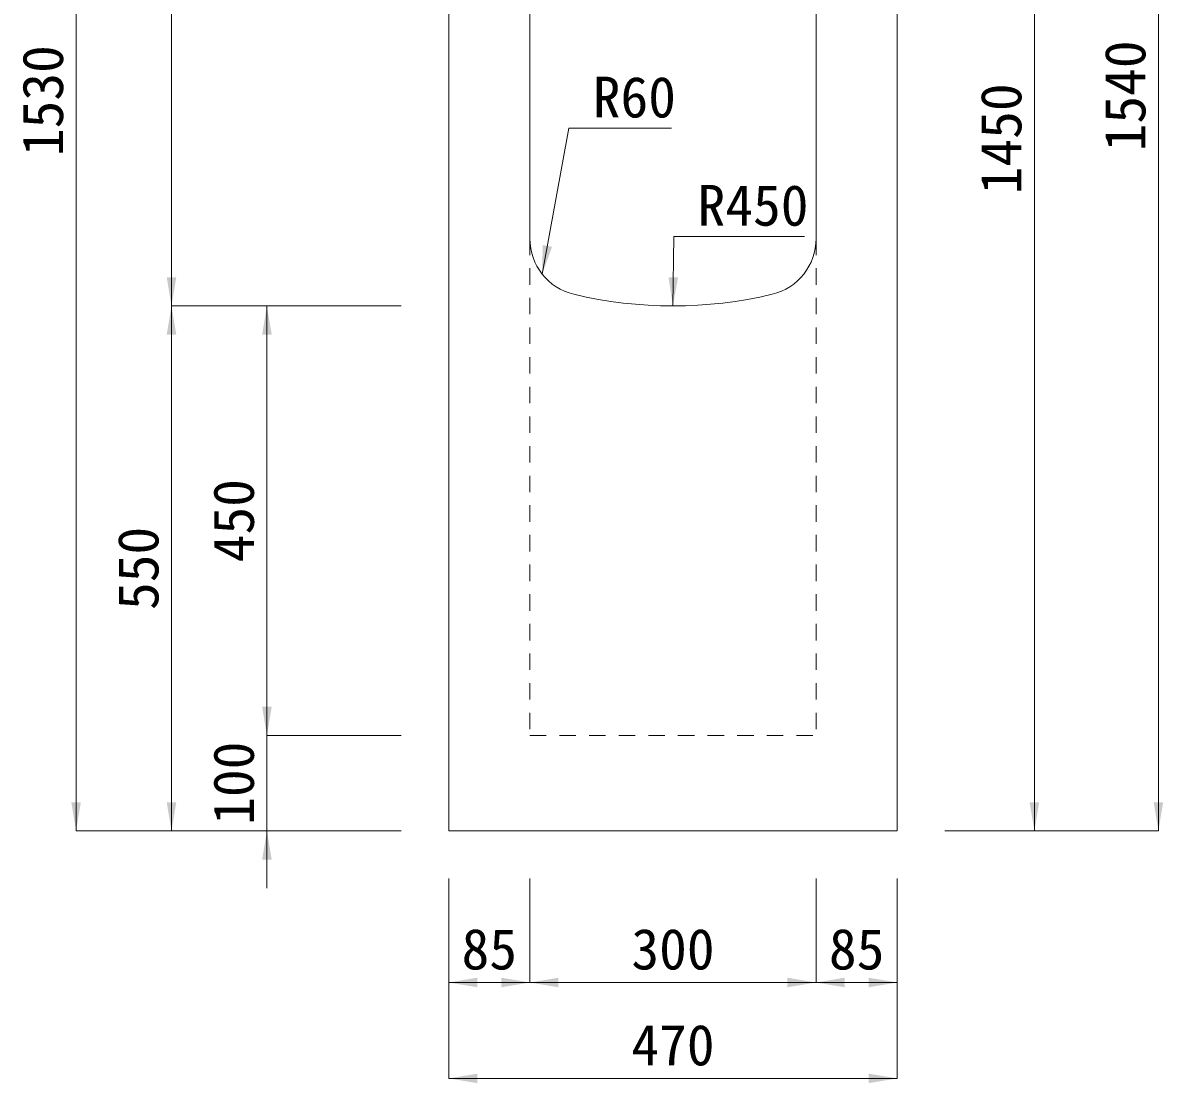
# Model space of a CAD drawing. Units: millimetres at full size. Extents: x -1934 to 78146, y -143454 to -112471.
# Drawn here: x 35943 to 37139, y -138986 to -137875 of the extents above; entities that cross this region are included whole.
import ezdxf
from ezdxf.enums import TextEntityAlignment as Align

# ---------------------------------------------------------------- set-up
doc = ezdxf.new("R2010")
doc.units = ezdxf.units.MM
doc.header["$LTSCALE"] = 23
doc.linetypes.add('USER3', pattern=[1.35, 0.75, -0.6])
for name, color, linetype, lineweight in [('寸法線', 7, 'Continuous', 13), ('引出線', 4, 'Continuous', 13), ('本体', 2, 'Continuous', 13)]:
    doc.layers.add(name, color=color, linetype=linetype, lineweight=lineweight)
doc.styles.add('ＭＳ ゴシック', font='')
doc.styles.get('ＭＳ ゴシック').set_extended_font_data('MS Gothic')

# ---------------------------------------------------------------- blocks, each defined once
blk = doc.blocks.new('filled_arrow')
at = {"color": 0, "linetype": 'Continuous', "lineweight": -2}
blk.add_solid([(7.5, 1.25), (0, 0), (7.5, -1.25)], dxfattribs=at)

msp = doc.modelspace()

# ---------------------------------------------------------------- linework, layer by layer
at = {"layer": '寸法線'}
for p, q in [((35999.26, -138721.32), (35999.26, -137191.32)), ((37133.58, -138721.32), (37133.58, -137181.32)), ((36099.26, -137271.32), (36099.26, -138171.32)), ((37003.58, -138721.32), (37003.58, -137271.32)), ((36099.26, -138721.32), (36099.26, -138171.32)), ((36339.82, -138171.32), (36099.26, -138171.32)), ((36339.82, -138171.32), (36099.26, -138171.32)), ((36199.26, -138171.32), (36199.26, -138621.32)), ((36339.82, -138171.32), (36199.26, -138171.32)), ((36199.26, -138561.32), (36199.26, -138781.32)), ((36339.82, -138621.32), (36199.26, -138621.32)), ((36339.82, -138621.32), (36199.26, -138621.32)), ((36339.82, -138721.32), (35999.26, -138721.32)), ((36339.82, -138721.32), (36099.26, -138721.32)), ((36339.82, -138721.32), (36199.26, -138721.32)), ((36909.82, -138721.32), (37003.58, -138721.32)), ((36909.82, -138721.32), (37133.58, -138721.32)), ((36389.82, -138771.32), (36389.82, -138880.12)), ((36389.82, -138771.32), (36389.82, -138980.59)), ((36474.82, -138771.32), (36474.82, -138880.12)), ((36474.82, -138771.32), (36474.82, -138880.12)), ((36774.82, -138771.32), (36774.82, -138880.12)), ((36774.82, -138771.32), (36774.82, -138880.12)), ((36859.82, -138771.32), (36859.82, -138880.12)), ((36859.82, -138771.32), (36859.82, -138980.59)), ((36389.82, -138880.12), (36474.82, -138880.12)), ((36474.82, -138880.12), (36774.82, -138880.12)), ((36774.82, -138880.12), (36859.82, -138880.12)), ((36389.82, -138980.59), (36859.82, -138980.59))]:
    msp.add_line(p, q, dxfattribs=at)
at = {"layer": '引出線'}
for points in [[(36487.76, -138138.01), (36515.74, -137985.22), (36623.44, -137985.22)], [(36624.82, -138171.32), (36625.61, -138098.6), (36762.54, -138098.6)]]:
    msp.add_lwpolyline(points, dxfattribs=at)
at = {"layer": '本体', "lineweight": 20}
for p, q in [((36389.82, -137271.32), (36389.82, -138721.32)), ((36474.82, -138100.79), (36474.82, -137271.32)), ((36774.82, -138100.79), (36774.82, -137271.32)), ((36859.82, -138721.32), (36859.82, -137271.32)), ((36389.82, -138721.32), (36859.82, -138721.32))]:
    msp.add_line(p, q, dxfattribs=at)
at = {"layer": '本体', "linetype": 'USER3', "lineweight": 9}
for p, q in [((36474.82, -138100.79), (36474.82, -138621.32)), ((36774.82, -138100.79), (36774.82, -138621.32)), ((36474.82, -138621.32), (36774.82, -138621.32))]:
    msp.add_line(p, q, dxfattribs=at)
at = {"layer": '本体', "lineweight": 20}
for centre, radius, start, end in [((36534.82, -138100.79), 60, 180, 256.65776), ((36714.82, -138100.79), 60, 283.34229, 0), ((36624.82, -137721.32), 450, 256.65776, 283.34229)]:
    msp.add_arc(centre, radius, start, end, dxfattribs=at)

# ---------------------------------------------------------------- block references
at = {"layer": '寸法線', "xscale": 4, "yscale": 4}
for p, rotation in [((36099.26, -138171.32), 90), ((36099.26, -138171.32), 270), ((36199.26, -138171.32), 270), ((36199.26, -138621.32), 90), ((36199.26, -138621.32), 90), ((35999.26, -138721.32), 90), ((36099.26, -138721.32), 90), ((37003.58, -138721.32), 90), ((37133.58, -138721.32), 90), ((36199.26, -138721.32), 270), ((36474.82, -138880.12), 180), ((36774.82, -138880.12), 180), ((36859.82, -138880.12), 180), ((36859.82, -138980.59), 180)]:
    msp.add_blockref('filled_arrow', p, dxfattribs=dict(at, rotation=rotation))
for p in [(36389.82, -138880.12), (36474.82, -138880.12), (36774.82, -138880.12), (36389.82, -138980.59)]:
    msp.add_blockref('filled_arrow', p, dxfattribs=at)
at = {"layer": '引出線', "xscale": 4, "yscale": 4}
for p, rotation in [((36487.76, -138138.01), 79.6), ((36624.82, -138171.32), 89.4)]:
    msp.add_blockref('filled_arrow', p, dxfattribs=dict(at, rotation=rotation))

# ---------------------------------------------------------------- texts
at = {"layer": '寸法線', "style": 'ＭＳ ゴシック'}
for s, p in [('1540', (37098.58, -137951.32)), ('1530', (35964.26, -137956.32)), ('1450', (36968.58, -137996.32)), ('450', (36164.26, -138396.32)), ('550', (36064.26, -138446.32)), ('100', (36164.26, -138671.32))]:
    msp.add_text(s, height=42.72, rotation=90, dxfattribs=at).set_placement(p, align=Align.MIDDLE_CENTER)
for s, p in [('85', (36432.32, -138845.12)), ('300', (36624.82, -138845.12)), ('85', (36817.32, -138845.12)), ('470', (36624.82, -138945.59))]:
    msp.add_text(s, height=42.72, dxfattribs=at).set_placement(p, align=Align.MIDDLE_CENTER)
at = {"layer": '引出線', "style": 'ＭＳ ゴシック'}
for s, p in [('R60', (36540.74, -137931.22)), ('R450', (36650.61, -138044.6))]:
    msp.add_text(s, height=42.72, dxfattribs=at).set_placement(p, align=Align.TOP_LEFT)

doc.saveas('drawing.dxf')
